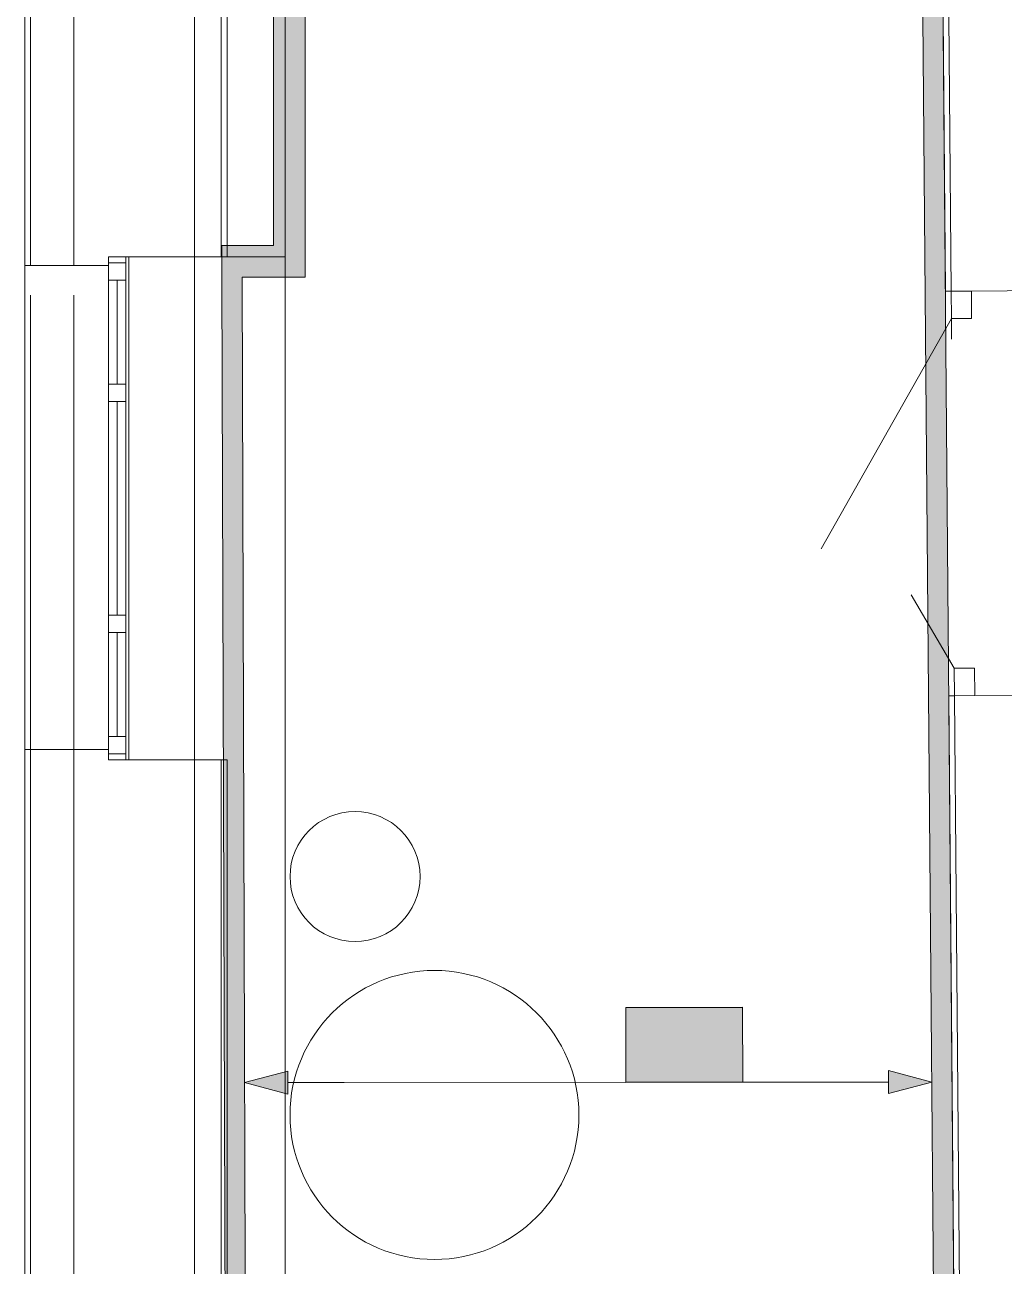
# Model space of a CAD drawing. Header units: millimetres. Extents: x 0 to 1189, y 0 to 841.
# Drawn here: x 756.3 to 790.2, y 568.72 to 611.68 of the extents above; entities that cross this region are included whole.
import ezdxf

# ---------------------------------------------------------------- set-up
doc = ezdxf.new("R2010")
doc.units = ezdxf.units.MM

msp = doc.modelspace()

# ---------------------------------------------------------------- hatches: boundary and pattern name
at = {"true_color": 0xf1d696}
h = msp.add_hatch(color=41, dxfattribs=at)
h.dxf.hatch_style = 2
h.paths.add_polyline_path([(787.032202, 653.312769), (787.732203, 653.303769), (789.066206, 494.803527), (788.366204, 494.803527)])
h = msp.add_hatch(color=41, dxfattribs=at)
h.dxf.hatch_style = 2
h.paths.add_polyline_path([(766.00517, 603.644693), (765.305169, 603.644693), (765.305169, 626.540728), (766.00517, 626.540728)])
h = msp.add_hatch(color=7)
h.dxf.hatch_style = 2
h.paths.add_polyline_path([(764.905169, 626.140727), (765.305169, 626.140727), (765.305169, 603.644693), (764.905169, 603.644693)])
h = msp.add_hatch(color=7)
h.dxf.hatch_style = 2
h.paths.add_polyline_path([(764.905169, 603.644693), (763.112166, 603.644693), (763.112166, 604.044694), (764.905169, 604.044694)])
h = msp.add_hatch(color=41, dxfattribs=at)
h.dxf.hatch_style = 2
h.paths.add_polyline_path([(763.814167, 602.944692), (763.114166, 602.944692), (763.112166, 603.644693)])
h = msp.add_hatch(color=41, dxfattribs=at)
h.dxf.hatch_style = 2
h.paths.add_polyline_path([(763.112166, 603.644693), (763.812167, 603.644693), (763.814167, 602.944692)])
h = msp.add_hatch(color=41, dxfattribs=at)
h.dxf.hatch_style = 2
h.paths.add_polyline_path([(763.814167, 602.944692), (763.812167, 603.644693), (765.305169, 603.644693), (765.305169, 602.944692)])
h = msp.add_hatch(color=41, dxfattribs=at)
h.dxf.hatch_style = 2
h.paths.add_polyline_path([(765.305169, 603.644693), (766.00517, 602.944692), (765.305169, 602.944692)])
h = msp.add_hatch(color=41, dxfattribs=at)
h.dxf.hatch_style = 2
h.paths.add_polyline_path([(766.00517, 603.644693), (766.00517, 602.944692), (765.305169, 603.644693)])
h = msp.add_hatch(color=41, dxfattribs=at)
h.dxf.hatch_style = 2
h.paths.add_polyline_path([(763.994167, 545.757604), (763.294166, 545.757604), (763.114166, 602.944692), (763.814167, 602.944692)])
at = {"true_color": 0xffffff}
h = msp.add_hatch(color=7, dxfattribs=at)
h.dxf.hatch_style = 2
h.paths.add_polyline_path([(777.100187, 577.665653), (781.140193, 577.673653), (781.145193, 575.085649), (777.105187, 575.077649)])
h = msp.add_hatch(color=7, dxfattribs=at)
h.dxf.hatch_style = 2
h.paths.add_polyline_path([(777.102187, 577.673653), (781.142193, 577.678653), (781.145193, 575.090649), (777.105187, 575.085649)])
at = {"true_color": 0x0077b0}
h = msp.add_hatch(color=144, dxfattribs=at)
h.paths.add_polyline_path([(778.31346, 576.27207), (778.312357, 577.079049), (778.282385, 577.235663), (778.193295, 577.366232), (778.064173, 577.452635), (777.907765, 577.481987), (777.751358, 577.452153), (777.620582, 577.365681), (777.533215, 577.234147), (777.505378, 577.077395), (777.506481, 576.270416), (777.535075, 576.114147), (777.622787, 575.985989), (777.754045, 575.897037), (777.910521, 575.868029), (778.06686, 575.897519), (778.1955, 575.98654), (778.284245, 576.115663)])
h.paths.add_polyline_path([(778.514102, 576.27207), (778.503267, 576.151414), (778.470005, 576.039388), (778.414418, 575.936354), (778.336611, 575.842673), (778.245161, 575.765288), (778.143272, 575.710588), (778.031668, 575.67811), (777.911073, 575.667387), (777.789332, 575.677696), (777.677564, 575.709761), (777.575202, 575.764047), (777.481676, 575.84102), (777.403937, 575.9347), (777.34842, 576.037734), (777.315019, 576.14976), (777.303633, 576.270416), (777.302531, 577.077395), (777.313271, 577.199128), (777.346284, 577.310835), (777.401517, 577.413034), (777.47892, 577.506241), (777.572127, 577.584384), (777.674326, 577.640255), (777.786033, 577.673905), (777.907765, 577.685386), (778.028421, 577.674362), (778.140447, 577.641426), (778.243481, 577.586787), (778.337162, 577.510651), (778.413393, 577.417013), (778.468282, 577.313867), (778.501571, 577.201212), (778.513, 577.079049)])
h = msp.add_hatch(color=144, dxfattribs=at)
h.paths.add_polyline_path([(778.314562, 576.277979), (778.314562, 577.084958), (778.285072, 577.241641), (778.196051, 577.372692), (778.067411, 577.459095), (777.911073, 577.488448), (777.754596, 577.459095), (777.623338, 577.372692), (777.535902, 577.241641), (777.507583, 577.084958), (777.507583, 576.277979), (777.535902, 576.12164), (777.623338, 575.993001), (777.754596, 575.903979), (777.911073, 575.874489), (778.067411, 575.903979), (778.196051, 575.993001), (778.285072, 576.12164)])
h.paths.add_polyline_path([(778.515205, 576.277979), (778.504051, 576.157323), (778.470625, 576.045297), (778.414978, 575.942263), (778.337162, 575.848582), (778.245393, 575.771283), (778.143341, 575.716773), (778.031677, 575.684484), (777.911073, 575.673847), (777.78934, 575.684484), (777.677633, 575.716773), (777.575434, 575.771283), (777.482227, 575.848582), (777.404497, 575.942263), (777.34904, 576.045297), (777.315803, 576.157323), (777.304736, 576.277979), (777.304736, 577.084958), (777.315803, 577.206691), (777.34904, 577.318398), (777.404497, 577.420596), (777.482227, 577.513804), (777.575434, 577.59162), (777.677633, 577.647267), (777.78934, 577.680693), (777.911073, 577.691846), (778.031728, 577.680736), (778.143754, 577.647611), (778.246789, 577.592782), (778.340469, 577.51656), (778.416373, 577.422922), (778.471038, 577.319776), (778.504103, 577.207121), (778.515205, 577.084958)])
h = msp.add_hatch(color=144, dxfattribs=at)
h.dxf.hatch_style = 2
h.paths.add_polyline_path([(780.73492, 577.345612), (780.503409, 577.113551), (780.433405, 577.082683), (780.356993, 577.10797), (780.33143, 577.184106), (780.359542, 577.254662), (780.754212, 577.650435), (780.795002, 577.679787), (780.835792, 577.690122), (780.911929, 577.664835), (780.937216, 577.588698), (780.940523, 575.771342), (780.915236, 575.696307), (780.839099, 575.672123), (780.762963, 575.696032), (780.737676, 575.77079)])
h = msp.add_hatch(color=144, dxfattribs=at)
h.dxf.hatch_style = 2
h.paths.add_polyline_path([(780.737682, 577.347337), (780.506172, 577.115826), (780.435616, 577.084958), (780.359479, 577.110245), (780.334192, 577.186382), (780.362304, 577.256937), (780.757526, 577.652159), (780.798316, 577.681511), (780.839106, 577.691846), (780.915242, 577.666283), (780.940529, 577.589871), (780.940529, 575.772514), (780.915242, 575.697756), (780.839106, 575.673847), (780.762969, 575.697756), (780.737682, 575.772514)])
h = msp.add_hatch(color=144, dxfattribs=at)
h.dxf.hatch_style = 2
h.paths.add_polyline_path([(779.826997, 576.172362), (779.020018, 576.17126), (778.943881, 576.196823), (778.918594, 576.273235), (778.943881, 576.349371), (779.020018, 576.374658), (779.826997, 576.375761), (779.903133, 576.350956), (779.92842, 576.274888), (779.903133, 576.198407)])
h = msp.add_hatch(color=144, dxfattribs=at)
h.dxf.hatch_style = 2
h.paths.add_polyline_path([(779.828102, 576.176004), (779.021123, 576.176004), (778.944987, 576.201567), (778.9197, 576.277979), (778.944987, 576.354116), (779.021123, 576.379403), (779.828102, 576.379403), (779.904239, 576.354116), (779.929526, 576.277979), (779.904239, 576.201567)])
h = msp.add_hatch(color=144, dxfattribs=at)
h.dxf.hatch_style = 2
h.paths.add_polyline_path([(763.902167, 575.074649), (765.394169, 575.47465), (765.394169, 574.674649)])
h = msp.add_hatch(color=144, dxfattribs=at)
h.dxf.hatch_style = 2
h.paths.add_polyline_path([(787.690203, 575.091649), (786.197201, 574.691649), (786.197201, 575.49165)])

# ---------------------------------------------------------------- linework, layer by layer
at = {"color": 7, "lineweight": 0}
for points in [[(762.173164, 237.628134), (762.173164, 717.840867)], [(787.726203, 654.00377), (788.160204, 602.456691)], [(789.066206, 494.803527), (787.726203, 654.00377)], [(787.925204, 654.10477), (788.360204, 602.458691)], [(787.032202, 653.312769), (788.366204, 494.803527)], [(756.296155, 626.790728), (756.296155, 603.344692)], [(756.496156, 603.344692), (756.496156, 626.790728)], [(757.996158, 626.790728), (757.996158, 603.344692)], [(763.096166, 626.540728), (763.096166, 603.644693)], [(763.296166, 603.644693), (763.296166, 626.540728)], [(765.305169, 603.644693), (765.305169, 626.540728)], [(765.305169, 626.540728), (765.305169, 603.644693)], [(766.00517, 602.944692), (766.00517, 626.540728)], [(764.905169, 626.140727), (764.905169, 604.044694)], [(756.496156, 625.717727), (756.496156, 603.344692)], [(757.996158, 603.344692), (757.996158, 625.717727)], [(764.905169, 604.044694), (763.112166, 604.044694)], [(763.112166, 604.044694), (763.112166, 603.644693)], [(759.796161, 603.644693), (759.19616, 603.644693)], [(759.19616, 603.644693), (759.19616, 602.844692)], [(759.19616, 603.644693), (759.19616, 602.844692)], [(759.796161, 603.644693), (759.19616, 603.644693)], [(759.796161, 603.644693), (763.096166, 603.644693)], [(759.796161, 602.844692), (759.796161, 603.644693)], [(759.796161, 602.844692), (759.796161, 603.644693)], [(759.896161, 603.644693), (759.896161, 586.244666)], [(763.096166, 603.644693), (765.305169, 603.644693)], [(763.112166, 603.644693), (763.114166, 602.944692)], [(765.305169, 603.644693), (763.112166, 603.644693)], [(765.305169, 545.057603), (765.305169, 603.644693)], [(756.296155, 603.344692), (756.496156, 603.344692)], [(756.296155, 586.594667), (756.296155, 603.344692)], [(756.496156, 603.344692), (757.996158, 603.344692)], [(757.996158, 603.344692), (759.19616, 603.344692)], [(759.796161, 603.444693), (759.19616, 603.444693)], [(759.19616, 602.844692), (759.796161, 602.844692)], [(759.19616, 599.244686), (759.19616, 602.844692)], [(759.49616, 599.244686), (759.49616, 602.844692)], [(759.796161, 602.844692), (759.796161, 599.244686)], [(763.114166, 602.944692), (763.296166, 545.057603)], [(763.814167, 602.944692), (765.305169, 602.944692)], [(763.994167, 545.757604), (763.814167, 602.944692)], [(766.00517, 602.944692), (765.305169, 602.944692)], [(756.496156, 586.594667), (756.496156, 602.317691)], [(757.996158, 602.317691), (757.996158, 586.594667)], [(788.160204, 602.456691), (788.360204, 602.458691)], [(789.060206, 602.464691), (788.360204, 602.458691)], [(788.360204, 602.458691), (788.368204, 601.50869)], [(789.060206, 602.464691), (792.760211, 602.495691)], [(789.068206, 601.51469), (789.060206, 602.464691)], [(788.368204, 601.50869), (783.860198, 593.545677)], [(788.368204, 601.50869), (789.068206, 601.51469)], [(788.374204, 600.799689), (788.368204, 601.50869)], [(759.19616, 599.244686), (759.796161, 599.244686)], [(759.19616, 598.644685), (759.19616, 599.244686)], [(759.19616, 599.244686), (759.19616, 598.644685)], [(759.796161, 599.244686), (759.796161, 598.644685)], [(759.796161, 598.644685), (759.796161, 599.244686)], [(759.796161, 598.644685), (759.19616, 598.644685)], [(759.19616, 591.244674), (759.19616, 598.644685)], [(759.49616, 591.244674), (759.49616, 598.644685)], [(759.796161, 598.644685), (759.796161, 591.244674)], [(788.470205, 589.408671), (786.973202, 591.951675)], [(759.19616, 591.244674), (759.796161, 591.244674)], [(759.19616, 590.644673), (759.19616, 591.244674)], [(759.19616, 591.244674), (759.19616, 590.644673)], [(759.796161, 591.244674), (759.796161, 590.644673)], [(759.796161, 590.644673), (759.796161, 591.244674)], [(759.796161, 590.644673), (759.19616, 590.644673)], [(759.19616, 587.044668), (759.19616, 590.644673)], [(759.49616, 587.044668), (759.49616, 590.644673)], [(759.796161, 590.644673), (759.796161, 587.044668)], [(789.170206, 589.414671), (788.470205, 589.408671)], [(788.470205, 589.408671), (788.478205, 588.45867)], [(789.178206, 588.46467), (789.170206, 589.414671)], [(792.878211, 588.49567), (789.178206, 588.46467)], [(788.478205, 588.45867), (788.278204, 588.45767)], [(788.278204, 588.45767), (789.072206, 494.103526)], [(788.478205, 588.45867), (789.178206, 588.46467)], [(789.274206, 493.903525), (788.478205, 588.45867)], [(759.19616, 587.044668), (759.796161, 587.044668)], [(759.19616, 586.244666), (759.19616, 587.044668)], [(759.19616, 587.044668), (759.19616, 586.244666)], [(759.796161, 587.044668), (759.796161, 586.244666)], [(759.796161, 586.244666), (759.796161, 587.044668)], [(756.296155, 586.594667), (756.296155, 562.057629)], [(756.496156, 586.594667), (756.296155, 586.594667)], [(756.496156, 562.057629), (756.496156, 586.594667)], [(757.996158, 586.594667), (756.496156, 586.594667)], [(756.496156, 586.594667), (756.496156, 585.567665)], [(757.996158, 586.594667), (757.996158, 562.057629)], [(757.996158, 585.567665), (757.996158, 586.594667)], [(759.19616, 586.594667), (757.996158, 586.594667)], [(759.796161, 586.444667), (759.19616, 586.444667)], [(759.796161, 586.244666), (759.19616, 586.244666)], [(759.19616, 586.244666), (759.796161, 586.244666)], [(763.096166, 586.244666), (759.796161, 586.244666)], [(763.096166, 562.45763), (763.096166, 586.244666)], [(763.296166, 586.244666), (763.096166, 586.244666)], [(763.296166, 562.45763), (763.296166, 586.244666)], [(756.496156, 585.567665), (756.496156, 562.067629)], [(757.996158, 562.067629), (757.996158, 585.567665)]]:
    msp.add_lwpolyline(points, dxfattribs=at)
at = {"color": 144, "lineweight": 0, "true_color": 0x0077b0}
for points in [[(777.100187, 577.665653), (781.140193, 577.673653)], [(777.105187, 575.077649), (777.100187, 577.665653)], [(777.102187, 577.673653), (781.142193, 577.678653)], [(777.105187, 575.085649), (777.102187, 577.673653)], [(781.140193, 577.673653), (781.145193, 575.085649)], [(781.142193, 577.678653), (781.145193, 575.090649)], [(763.902167, 575.074649), (765.395169, 575.47465)], [(765.395169, 575.47465), (765.395169, 574.674649)], [(786.197201, 574.691649), (786.197201, 575.49165)], [(787.690203, 575.091649), (786.197201, 575.49165)], [(763.902167, 575.074649), (765.395169, 574.674649)], [(765.395169, 575.074649), (767.353172, 575.074649)], [(767.353172, 575.074649), (777.105187, 575.085649)], [(781.145193, 575.090649), (777.105187, 575.085649)], [(781.145193, 575.085649), (777.105187, 575.077649)], [(784.238198, 575.091649), (781.145193, 575.085649)], [(786.197201, 575.091649), (784.238198, 575.091649)], [(787.690203, 575.091649), (786.197201, 574.691649)]]:
    msp.add_lwpolyline(points, dxfattribs=at)
at = {"color": 253, "lineweight": 0, "true_color": 0x999999}
for centre, radius in [((767.725173, 582.20366), 2.250003), ((770.475177, 573.953648), 5.000008)]:
    msp.add_circle(centre, radius, dxfattribs=at)

doc.saveas('drawing.dxf')
